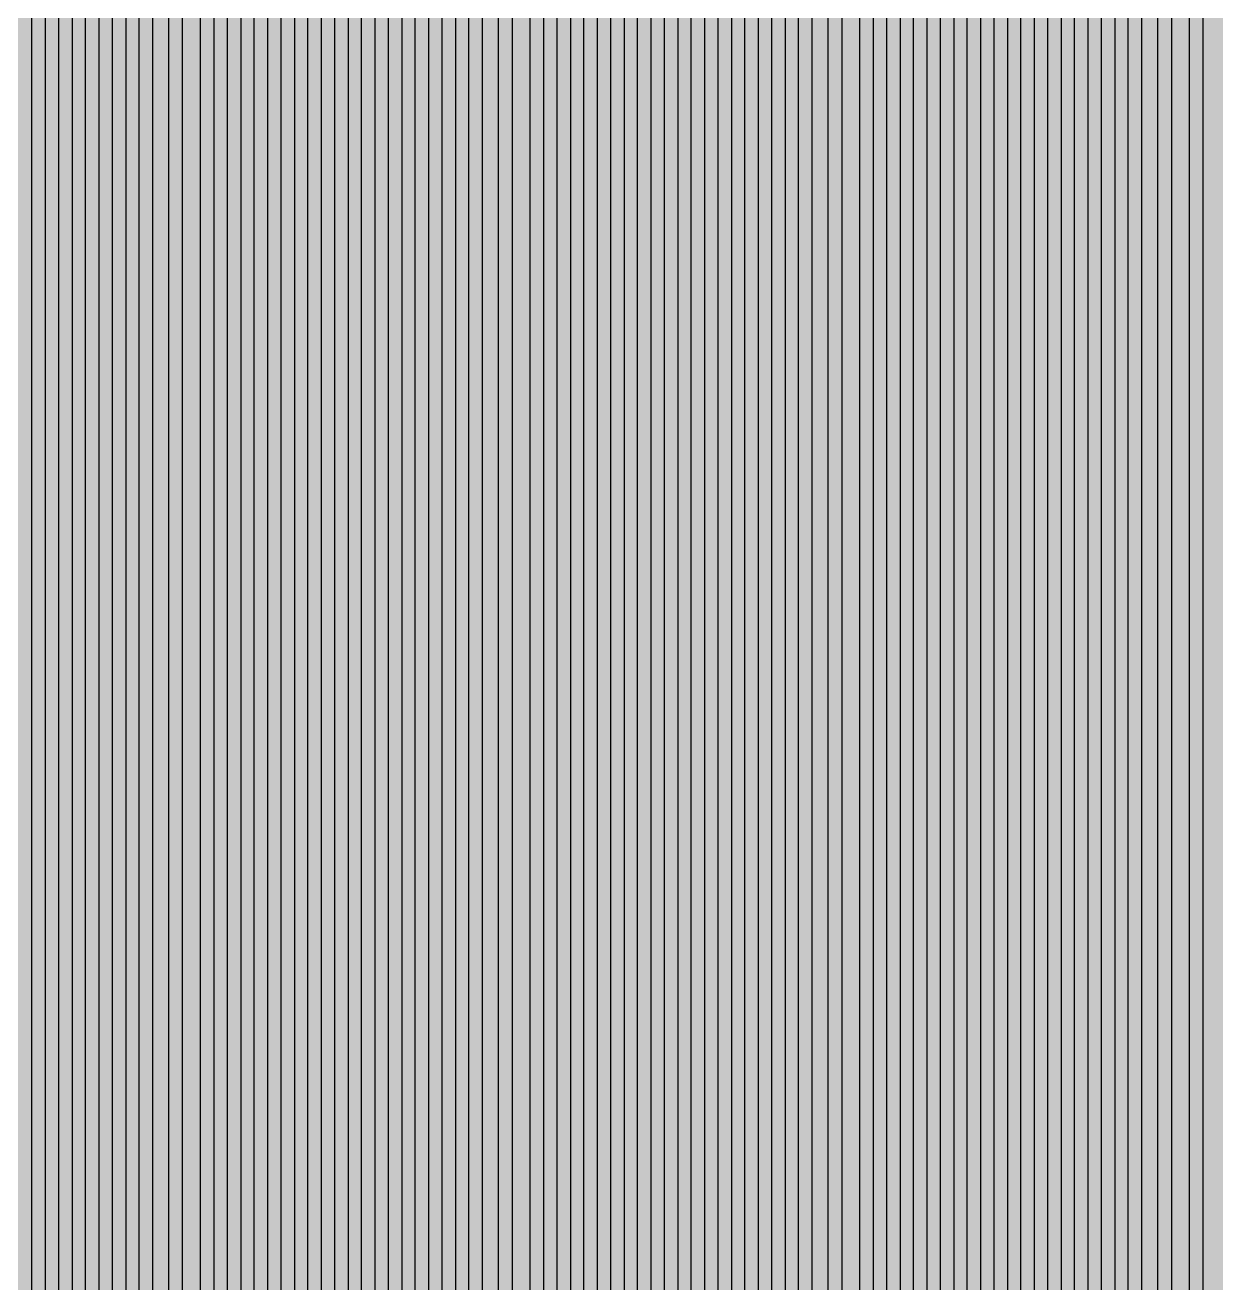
# Model space of a CAD drawing. Header units: metres. Extents: x -7220 to 10980, y -29667 to 1833.
# Drawn here: x 891 to 1201.6, y -15556.4 to -15228.3 of the extents above; entities that cross this region are included whole.
import ezdxf

# ---------------------------------------------------------------- set-up
doc = ezdxf.new("R2010")
doc.units = ezdxf.units.M
doc.layers.add('Metal1', color=4, linetype='CONTINUOUS')
doc.layers.add('Polyimide', color=7, linetype='CONTINUOUS')

msp = doc.modelspace()

# ---------------------------------------------------------------- hatches: boundary and pattern name
at = {"layer": 'Polyimide'}
msp.add_hatch(color=7, dxfattribs=at).paths.add_polyline_path([(4099.45, -13861.55), (4142.64, -14152.77), (4214.18, -14438.35), (4313.36, -14715.55), (4439.24, -14981.69), (4590.59, -15234.21), (4765.97, -15470.68), (4963.68, -15688.82), (5181.82, -15886.53), (5418.29, -16061.91), (5670.81, -16213.26), (5936.95, -16339.14), (6214.15, -16438.32), (6499.73, -16509.85), (6790.95, -16553.05), (7085, -16567.5), (9980.38, -16567.5), (10058.79, -16571.35), (10136.45, -16582.87), (10212.6, -16601.95), (10286.52, -16628.4), (10357.49, -16661.96), (10424.83, -16702.32), (10487.89, -16749.09), (10546.06, -16801.81), (10598.78, -16859.98), (10645.55, -16923.04), (10685.91, -16990.38), (10719.48, -17061.35), (10745.93, -17135.27), (10765, -17211.43), (10776.52, -17289.08), (10780.38, -17367.5), (10780.38, -21957.3), (10741.61, -22012.91), (10705.97, -22070.59), (10673.58, -22130.14), (10644.53, -22191.39), (10618.92, -22254.16), (10596.82, -22318.25), (10578.3, -22383.46), (10563.41, -22449.6), (10552.21, -22516.46), (10544.72, -22583.84), (10540.97, -22651.53), (10540.97, -22719.32), (10544.72, -22787.01), (10552.21, -22854.38), (10563.41, -22921.24), (10578.3, -22987.38), (10596.82, -23052.6), (10618.92, -23116.68), (10644.53, -23179.45), (10673.58, -23240.71), (10705.97, -23300.26), (10741.61, -23357.93), (10780.38, -23413.54), (10780.38, -28667.5), (10776.52, -28745.91), (10765, -28823.57), (10745.93, -28899.73), (10719.48, -28973.65), (10685.91, -29044.62), (10645.55, -29111.96), (10598.78, -29175.01), (10546.06, -29233.19), (10487.89, -29285.91), (10424.83, -29332.68), (10357.49, -29373.04), (10286.52, -29406.6), (10212.6, -29433.05), (10136.45, -29452.13), (10058.79, -29463.65), (9980.38, -29467.5), (-6219.63, -29467.5), (-6298.04, -29463.65), (-6375.7, -29452.13), (-6451.85, -29433.05), (-6525.77, -29406.6), (-6596.74, -29373.04), (-6664.08, -29332.68), (-6727.14, -29285.91), (-6785.31, -29233.19), (-6838.03, -29175.01), (-6884.8, -29111.96), (-6925.16, -29044.62), (-6958.73, -28973.65), (-6985.18, -28899.73), (-7004.25, -28823.57), (-7015.77, -28745.91), (-7019.63, -28667.5), (-7019.63, -23426.32), (-6979.36, -23370.07), (-6942.33, -23311.63), (-6908.66, -23251.2), (-6878.45, -23188.96), (-6851.81, -23125.12), (-6828.81, -23059.88), (-6809.53, -22993.44), (-6794.04, -22926.02), (-6782.37, -22857.83), (-6774.57, -22789.09), (-6770.67, -22720.02), (-6770.67, -22650.84), (-6774.57, -22581.77), (-6782.37, -22513.03), (-6794.04, -22444.84), (-6809.53, -22377.42), (-6828.81, -22310.98), (-6851.81, -22245.74), (-6878.45, -22181.89), (-6908.66, -22119.66), (-6942.33, -22059.22), (-6979.36, -22000.79), (-7019.63, -21944.54), (-7019.63, -17367.5), (-7015.77, -17289.08), (-7004.25, -17211.43), (-6985.18, -17135.27), (-6958.73, -17061.35), (-6925.16, -16990.38), (-6884.8, -16923.04), (-6838.03, -16859.98), (-6785.31, -16801.81), (-6727.14, -16749.09), (-6664.08, -16702.32), (-6596.74, -16661.96), (-6525.77, -16628.4), (-6451.85, -16601.95), (-6375.7, -16582.87), (-6298.04, -16571.35), (-6219.63, -16567.5), (-3314, -16567.5), (-3019.95, -16553.05), (-2728.73, -16509.85), (-2443.15, -16438.32), (-2165.95, -16339.14), (-1899.81, -16213.26), (-1647.29, -16061.91), (-1410.82, -15886.53), (-1192.68, -15688.82), (-994.97, -15470.68), (-819.59, -15234.21), (-668.24, -14981.69), (-542.36, -14715.55), (-443.18, -14438.35), (-371.64, -14152.77), (-328.45, -13861.55), (-314, -13567.5), (-314, -13373.48), (-317.45, -13328.11), (-327.72, -13283.78), (-344.58, -13241.52), (-367.63, -13202.3), (-396.35, -13167.01), (-430.08, -13136.47), (-468.03, -13111.38), (-509.35, -13092.32), (-509.35, -13092.32), (-578.18, -13061.27), (-642.2, -13021.24), (-700.26, -12972.96), (-751.3, -12917.31), (-794.39, -12855.3), (-828.74, -12788.06), (-853.73, -12716.8), (-868.91, -12642.84), (-874, -12567.5), (-868.91, -12492.16), (-853.73, -12418.19), (-828.74, -12346.94), (-794.39, -12279.7), (-751.3, -12217.69), (-700.26, -12162.04), (-642.2, -12113.76), (-578.18, -12073.73), (-509.35, -12042.68), (-509.35, -12042.68), (-468.03, -12023.62), (-430.08, -11998.53), (-396.35, -11967.99), (-367.63, -11932.7), (-344.58, -11893.47), (-327.72, -11851.21), (-317.45, -11806.89), (-314, -11761.52), (-314, -11074.31), (-317.45, -11028.94), (-327.72, -10984.62), (-344.58, -10942.36), (-367.63, -10903.13), (-396.35, -10867.84), (-430.08, -10837.3), (-468.03, -10812.21), (-509.35, -10793.16), (-509.35, -10793.16), (-578.18, -10762.1), (-642.2, -10722.07), (-700.26, -10673.8), (-751.3, -10618.15), (-794.39, -10556.13), (-828.74, -10488.89), (-853.73, -10417.64), (-868.91, -10343.67), (-874, -10268.33), (-868.91, -10192.99), (-853.73, -10119.03), (-828.74, -10047.77), (-794.39, -9980.53), (-751.3, -9918.52), (-700.26, -9862.87), (-642.2, -9814.59), (-578.18, -9774.56), (-509.35, -9743.51), (-509.35, -9743.51), (-468.03, -9724.45), (-430.08, -9699.36), (-396.35, -9668.82), (-367.63, -9633.53), (-344.58, -9594.31), (-327.72, -9552.05), (-317.45, -9507.72), (-314, -9462.35), (-314, -8775.14), (-317.45, -8729.78), (-327.72, -8685.45), (-344.58, -8643.19), (-367.63, -8603.96), (-396.35, -8568.68), (-430.08, -8538.14), (-468.03, -8513.05), (-509.35, -8493.99), (-509.35, -8493.99), (-578.18, -8462.94), (-642.2, -8422.91), (-700.26, -8374.63), (-751.3, -8318.98), (-794.39, -8256.97), (-828.74, -8189.73), (-853.73, -8118.47), (-868.91, -8044.5), (-874, -7969.17), (-868.91, -7893.83), (-853.73, -7819.86), (-828.74, -7748.61), (-794.39, -7681.36), (-751.3, -7619.35), (-700.26, -7563.7), (-642.2, -7515.42), (-578.18, -7475.4), (-509.35, -7444.34), (-509.35, -7444.34), (-468.03, -7425.28), (-430.08, -7400.2), (-396.35, -7369.66), (-367.63, -7334.37), (-344.58, -7295.14), (-327.72, -7252.88), (-317.45, -7208.56), (-314, -7163.19), (-314, -6475.98), (-317.45, -6430.61), (-327.72, -6386.29), (-344.58, -6344.02), (-367.63, -6304.8), (-396.35, -6269.51), (-430.08, -6238.97), (-468.03, -6213.88), (-509.35, -6194.82), (-509.35, -6194.82), (-578.18, -6163.77), (-642.2, -6123.74), (-700.26, -6075.46), (-751.3, -6019.81), (-794.39, -5957.8), (-828.74, -5890.56), (-853.73, -5819.31), (-868.91, -5745.34), (-874, -5670), (-868.91, -5594.66), (-853.73, -5520.69), (-828.74, -5449.44), (-794.39, -5382.2), (-751.3, -5320.19), (-700.26, -5264.54), (-642.2, -5216.26), (-578.18, -5176.23), (-509.35, -5145.18), (-509.35, -5145.18), (-468.03, -5126.12), (-430.08, -5101.03), (-396.35, -5070.49), (-367.63, -5035.2), (-344.58, -4995.98), (-327.72, -4953.71), (-317.45, -4909.39), (-314, -4864.02), (-314, 380), (-314, 1532.5), (-269, 1532.5), (-268.78, 1525.63), (-268.1, 1518.79), (-266.98, 1512.02), (-265.42, 1505.32), (-263.43, 1498.75), (-261.01, 1492.32), (-258.17, 1486.06), (-254.93, 1480), (-251.3, 1474.17), (-247.3, 1468.58), (-242.94, 1463.27), (-238.25, 1458.25), (-233.23, 1453.56), (-227.92, 1449.2), (-222.33, 1445.2), (-216.5, 1441.57), (-210.44, 1438.33), (-204.18, 1435.49), (-197.75, 1433.07), (-191.18, 1431.08), (-184.48, 1429.52), (-177.71, 1428.4), (-170.87, 1427.72), (-164, 1427.5), (-157.13, 1427.72), (-150.29, 1428.4), (-143.52, 1429.52), (-136.82, 1431.08), (-130.25, 1433.07), (-123.82, 1435.49), (-117.56, 1438.33), (-111.5, 1441.57), (-105.67, 1445.2), (-100.08, 1449.2), (-94.77, 1453.56), (-89.75, 1458.25), (-85.06, 1463.27), (-80.7, 1468.58), (-76.7, 1474.17), (-73.07, 1480), (-69.83, 1486.06), (-66.99, 1492.32), (-64.57, 1498.75), (-62.58, 1505.32), (-61.02, 1512.02), (-59.9, 1518.79), (-59.22, 1525.63), (-59, 1532.5), (1786, 1532.5), (3835, 1532.5), (3835.21, 1539.04), (3835.86, 1545.55), (3836.92, 1552.01), (3838.41, 1558.38), (3840.31, 1564.64), (3842.61, 1570.77), (3845.31, 1576.73), (3848.4, 1582.5), (3851.85, 1588.06), (3855.66, 1593.38), (3859.82, 1598.43), (3864.29, 1603.21), (3869.07, 1607.68), (3874.12, 1611.84), (3879.44, 1615.65), (3885, 1619.1), (3890.77, 1622.19), (3896.73, 1624.89), (3902.86, 1627.19), (3909.12, 1629.09), (3915.49, 1630.58), (3921.95, 1631.64), (3928.46, 1632.29), (3935, 1632.5), (3941.54, 1632.29), (3948.05, 1631.64), (3954.51, 1630.58), (3960.88, 1629.09), (3967.14, 1627.19), (3973.27, 1624.89), (3979.23, 1622.19), (3985, 1619.1), (3990.56, 1615.65), (3995.88, 1611.84), (4000.93, 1607.68), (4005.71, 1603.21), (4010.18, 1598.43), (4014.34, 1593.38), (4018.15, 1588.06), (4021.6, 1582.5), (4024.69, 1576.73), (4027.39, 1570.77), (4029.69, 1564.64), (4031.59, 1558.38), (4033.08, 1552.01), (4034.14, 1545.55), (4034.79, 1539.04), (4035, 1532.5), (4085, 1532.5), (4085, 380), (4085, 330), (4085, -4864.02), (4088.45, -4909.39), (4098.72, -4953.71), (4115.58, -4995.98), (4138.63, -5035.2), (4167.35, -5070.49), (4201.08, -5101.03), (4239.03, -5126.12), (4280.35, -5145.18), (4280.35, -5145.18), (4349.18, -5176.23), (4413.2, -5216.26), (4471.26, -5264.54), (4522.3, -5320.19), (4565.39, -5382.2), (4599.74, -5449.44), (4624.73, -5520.69), (4639.91, -5594.66), (4645, -5670), (4639.91, -5745.34), (4624.73, -5819.31), (4599.74, -5890.56), (4565.39, -5957.8), (4522.3, -6019.81), (4471.26, -6075.46), (4413.2, -6123.74), (4349.18, -6163.77), (4280.35, -6194.82), (4239.03, -6213.88), (4201.08, -6238.97), (4167.35, -6269.51), (4138.63, -6304.8), (4115.58, -6344.02), (4098.72, -6386.29), (4088.45, -6430.61), (4085, -6475.98), (4085, -13567.5), (4099.45, -13861.55)])

# ---------------------------------------------------------------- linework, layer by layer
at = {"layer": 'Metal1'}
for points in [[(892.75, -15575.7), (892.75, -15552.84), (892.75, -15529.98), (892.75, -15507.13), (892.75, -15484.27), (892.75, -15461.41), (892.75, -15438.56), (892.75, -15415.7), (892.75, -15392.84), (892.75, -15369.99), (892.75, -15347.13), (892.75, -15324.27), (892.75, -15301.42), (892.75, -15278.56), (892.75, -15255.7), (892.75, -15232.85), (892.75, -15209.99)], [(896.25, -15209.99), (896.25, -15232.85), (896.25, -15255.7), (896.25, -15278.56), (896.25, -15301.42), (896.25, -15324.27), (896.25, -15347.13), (896.25, -15369.99), (896.25, -15392.84), (896.25, -15415.7), (896.25, -15438.56), (896.25, -15461.41), (896.25, -15484.27), (896.25, -15507.13), (896.25, -15529.98), (896.25, -15552.84), (896.25, -15575.7)], [(899.75, -15575.7), (899.75, -15552.84), (899.75, -15529.98), (899.75, -15507.13), (899.75, -15484.27), (899.75, -15461.41), (899.75, -15438.56), (899.75, -15415.7), (899.75, -15392.84), (899.75, -15369.99), (899.75, -15347.13), (899.75, -15324.27), (899.75, -15301.42), (899.75, -15278.56), (899.75, -15255.7), (899.75, -15232.85), (899.75, -15209.99)], [(903.25, -15209.99), (903.25, -15232.85), (903.25, -15255.7), (903.25, -15278.56), (903.25, -15301.42), (903.25, -15324.27), (903.25, -15347.13), (903.25, -15369.99), (903.25, -15392.84), (903.25, -15415.7), (903.25, -15438.56), (903.25, -15461.41), (903.25, -15484.27), (903.25, -15507.13), (903.25, -15529.98), (903.25, -15552.84), (903.25, -15575.7)], [(906.75, -15575.7), (906.75, -15552.84), (906.75, -15529.98), (906.75, -15507.13), (906.75, -15484.27), (906.75, -15461.41), (906.75, -15438.56), (906.75, -15415.7), (906.75, -15392.84), (906.75, -15369.99), (906.75, -15347.13), (906.75, -15324.27), (906.75, -15301.42), (906.75, -15278.56), (906.75, -15255.7), (906.75, -15232.85), (906.75, -15209.99)], [(910.25, -15209.99), (910.25, -15232.85), (910.25, -15255.7), (910.25, -15278.56), (910.25, -15301.42), (910.25, -15324.27), (910.25, -15347.13), (910.25, -15369.99), (910.25, -15392.84), (910.25, -15415.7), (910.25, -15438.56), (910.25, -15461.41), (910.25, -15484.27), (910.25, -15507.13), (910.25, -15529.98), (910.25, -15552.84), (910.25, -15575.7)], [(913.75, -15575.7), (913.75, -15552.84), (913.75, -15529.98), (913.75, -15507.13), (913.75, -15484.27), (913.75, -15461.41), (913.75, -15438.56), (913.75, -15415.7), (913.75, -15392.84), (913.75, -15369.99), (913.75, -15347.13), (913.75, -15324.27), (913.75, -15301.42), (913.75, -15278.56), (913.75, -15255.7), (913.75, -15232.85), (913.75, -15209.99)], [(917.25, -15209.99), (917.25, -15232.85), (917.25, -15255.7), (917.25, -15278.56), (917.25, -15301.42), (917.25, -15324.27), (917.25, -15347.13), (917.25, -15369.99), (917.25, -15392.84), (917.25, -15415.7), (917.25, -15438.56), (917.25, -15461.41), (917.25, -15484.27), (917.25, -15507.13), (917.25, -15529.98), (917.25, -15552.84), (917.25, -15575.7)], [(920.75, -15575.7), (920.75, -15552.84), (920.75, -15529.98), (920.75, -15507.13), (920.75, -15484.27), (920.75, -15461.41), (920.75, -15438.56), (920.75, -15415.7), (920.75, -15392.84), (920.75, -15369.99), (920.75, -15347.13), (920.75, -15324.27), (920.75, -15301.42), (920.75, -15278.56), (920.75, -15255.7), (920.75, -15232.85), (920.75, -15209.99)], [(924.25, -15209.99), (924.25, -15232.85), (924.25, -15255.7), (924.25, -15278.56), (924.25, -15301.42), (924.25, -15324.27), (924.25, -15347.13), (924.25, -15369.99), (924.25, -15392.84), (924.25, -15415.7), (924.25, -15438.56), (924.25, -15461.41), (924.25, -15484.27), (924.25, -15507.13), (924.25, -15529.98), (924.25, -15552.84), (924.25, -15575.7)], [(928.5, -15575.7), (928.5, -15552.84), (928.5, -15529.98), (928.5, -15507.13), (928.5, -15484.27), (928.5, -15461.41), (928.5, -15438.56), (928.5, -15415.7), (928.5, -15392.84), (928.5, -15369.99), (928.5, -15347.13), (928.5, -15324.27), (928.5, -15301.42), (928.5, -15278.56), (928.5, -15255.7), (928.5, -15232.85), (928.5, -15209.99)], [(932, -15209.99), (932, -15232.85), (932, -15255.7), (932, -15278.56), (932, -15301.42), (932, -15324.27), (932, -15347.13), (932, -15369.99), (932, -15392.84), (932, -15415.7), (932, -15438.56), (932, -15461.41), (932, -15484.27), (932, -15507.13), (932, -15529.98), (932, -15552.84), (932, -15575.7)], [(936.75, -15575.7), (936.75, -15552.84), (936.75, -15529.98), (936.75, -15507.13), (936.75, -15484.27), (936.75, -15461.41), (936.75, -15438.56), (936.75, -15415.7), (936.75, -15392.84), (936.75, -15369.99), (936.75, -15347.13), (936.75, -15324.27), (936.75, -15301.42), (936.75, -15278.56), (936.75, -15255.7), (936.75, -15232.85), (936.75, -15209.99)], [(940.25, -15209.99), (940.25, -15232.85), (940.25, -15255.7), (940.25, -15278.56), (940.25, -15301.42), (940.25, -15324.27), (940.25, -15347.13), (940.25, -15369.99), (940.25, -15392.84), (940.25, -15415.7), (940.25, -15438.56), (940.25, -15461.41), (940.25, -15484.27), (940.25, -15507.13), (940.25, -15529.98), (940.25, -15552.84), (940.25, -15575.7)], [(943.75, -15575.7), (943.75, -15552.84), (943.75, -15529.98), (943.75, -15507.13), (943.75, -15484.27), (943.75, -15461.41), (943.75, -15438.56), (943.75, -15415.7), (943.75, -15392.84), (943.75, -15369.99), (943.75, -15347.13), (943.75, -15324.27), (943.75, -15301.42), (943.75, -15278.56), (943.75, -15255.7), (943.75, -15232.85), (943.75, -15209.99)], [(947.25, -15209.99), (947.25, -15232.85), (947.25, -15255.7), (947.25, -15278.56), (947.25, -15301.42), (947.25, -15324.27), (947.25, -15347.13), (947.25, -15369.99), (947.25, -15392.84), (947.25, -15415.7), (947.25, -15438.56), (947.25, -15461.41), (947.25, -15484.27), (947.25, -15507.13), (947.25, -15529.98), (947.25, -15552.84), (947.25, -15575.7)], [(950.75, -15575.7), (950.75, -15552.84), (950.75, -15529.98), (950.75, -15507.13), (950.75, -15484.27), (950.75, -15461.41), (950.75, -15438.56), (950.75, -15415.7), (950.75, -15392.84), (950.75, -15369.99), (950.75, -15347.13), (950.75, -15324.27), (950.75, -15301.42), (950.75, -15278.56), (950.75, -15255.7), (950.75, -15232.85), (950.75, -15209.99)], [(954.25, -15209.99), (954.25, -15232.85), (954.25, -15255.7), (954.25, -15278.56), (954.25, -15301.42), (954.25, -15324.27), (954.25, -15347.13), (954.25, -15369.99), (954.25, -15392.84), (954.25, -15415.7), (954.25, -15438.56), (954.25, -15461.41), (954.25, -15484.27), (954.25, -15507.13), (954.25, -15529.98), (954.25, -15552.84), (954.25, -15575.7)], [(957.75, -15575.7), (957.75, -15552.84), (957.75, -15529.98), (957.75, -15507.13), (957.75, -15484.27), (957.75, -15461.41), (957.75, -15438.56), (957.75, -15415.7), (957.75, -15392.84), (957.75, -15369.99), (957.75, -15347.13), (957.75, -15324.27), (957.75, -15301.42), (957.75, -15278.56), (957.75, -15255.7), (957.75, -15232.85), (957.75, -15209.99)], [(961.25, -15209.99), (961.25, -15232.85), (961.25, -15255.7), (961.25, -15278.56), (961.25, -15301.42), (961.25, -15324.27), (961.25, -15347.13), (961.25, -15369.99), (961.25, -15392.84), (961.25, -15415.7), (961.25, -15438.56), (961.25, -15461.41), (961.25, -15484.27), (961.25, -15507.13), (961.25, -15529.98), (961.25, -15552.84), (961.25, -15575.7)], [(964.75, -15575.7), (964.75, -15552.84), (964.75, -15529.98), (964.75, -15507.13), (964.75, -15484.27), (964.75, -15461.41), (964.75, -15438.56), (964.75, -15415.7), (964.75, -15392.84), (964.75, -15369.99), (964.75, -15347.13), (964.75, -15324.27), (964.75, -15301.42), (964.75, -15278.56), (964.75, -15255.7), (964.75, -15232.85), (964.75, -15209.99)], [(968.25, -15209.99), (968.25, -15232.85), (968.25, -15255.7), (968.25, -15278.56), (968.25, -15301.42), (968.25, -15324.27), (968.25, -15347.13), (968.25, -15369.99), (968.25, -15392.84), (968.25, -15415.7), (968.25, -15438.56), (968.25, -15461.41), (968.25, -15484.27), (968.25, -15507.13), (968.25, -15529.98), (968.25, -15552.84), (968.25, -15575.7)], [(971.75, -15575.7), (971.75, -15552.84), (971.75, -15529.98), (971.75, -15507.13), (971.75, -15484.27), (971.75, -15461.41), (971.75, -15438.56), (971.75, -15415.7), (971.75, -15392.84), (971.75, -15369.99), (971.75, -15347.13), (971.75, -15324.27), (971.75, -15301.42), (971.75, -15278.56), (971.75, -15255.7), (971.75, -15232.85), (971.75, -15209.99)], [(975.25, -15209.99), (975.25, -15232.85), (975.25, -15255.7), (975.25, -15278.56), (975.25, -15301.42), (975.25, -15324.27), (975.25, -15347.13), (975.25, -15369.99), (975.25, -15392.84), (975.25, -15415.7), (975.25, -15438.56), (975.25, -15461.41), (975.25, -15484.27), (975.25, -15507.13), (975.25, -15529.98), (975.25, -15552.84), (975.25, -15575.7)], [(978.75, -15575.7), (978.75, -15552.84), (978.75, -15529.98), (978.75, -15507.13), (978.75, -15484.27), (978.75, -15461.41), (978.75, -15438.56), (978.75, -15415.7), (978.75, -15392.84), (978.75, -15369.99), (978.75, -15347.13), (978.75, -15324.27), (978.75, -15301.42), (978.75, -15278.56), (978.75, -15255.7), (978.75, -15232.85), (978.75, -15209.99)], [(982.25, -15209.99), (982.25, -15232.85), (982.25, -15255.7), (982.25, -15278.56), (982.25, -15301.42), (982.25, -15324.27), (982.25, -15347.13), (982.25, -15369.99), (982.25, -15392.84), (982.25, -15415.7), (982.25, -15438.56), (982.25, -15461.41), (982.25, -15484.27), (982.25, -15507.13), (982.25, -15529.98), (982.25, -15552.84), (982.25, -15575.7)], [(985.75, -15575.7), (985.75, -15552.84), (985.75, -15529.98), (985.75, -15507.13), (985.75, -15484.27), (985.75, -15461.41), (985.75, -15438.56), (985.75, -15415.7), (985.75, -15392.84), (985.75, -15369.99), (985.75, -15347.13), (985.75, -15324.27), (985.75, -15301.42), (985.75, -15278.56), (985.75, -15255.7), (985.75, -15232.85), (985.75, -15209.99)], [(989.25, -15209.99), (989.25, -15232.85), (989.25, -15255.7), (989.25, -15278.56), (989.25, -15301.42), (989.25, -15324.27), (989.25, -15347.13), (989.25, -15369.99), (989.25, -15392.84), (989.25, -15415.7), (989.25, -15438.56), (989.25, -15461.41), (989.25, -15484.27), (989.25, -15507.13), (989.25, -15529.98), (989.25, -15552.84), (989.25, -15575.7)], [(992.75, -15575.7), (992.75, -15552.84), (992.75, -15529.98), (992.75, -15507.13), (992.75, -15484.27), (992.75, -15461.41), (992.75, -15438.56), (992.75, -15415.7), (992.75, -15392.84), (992.75, -15369.99), (992.75, -15347.13), (992.75, -15324.27), (992.75, -15301.42), (992.75, -15278.56), (992.75, -15255.7), (992.75, -15232.85), (992.75, -15209.99)], [(996.25, -15209.99), (996.25, -15232.85), (996.25, -15255.7), (996.25, -15278.56), (996.25, -15301.42), (996.25, -15324.27), (996.25, -15347.13), (996.25, -15369.99), (996.25, -15392.84), (996.25, -15415.7), (996.25, -15438.56), (996.25, -15461.41), (996.25, -15484.27), (996.25, -15507.13), (996.25, -15529.98), (996.25, -15552.84), (996.25, -15575.7)], [(999.75, -15575.7), (999.75, -15552.84), (999.75, -15529.98), (999.75, -15507.13), (999.75, -15484.27), (999.75, -15461.41), (999.75, -15438.56), (999.75, -15415.7), (999.75, -15392.84), (999.75, -15369.99), (999.75, -15347.13), (999.75, -15324.27), (999.75, -15301.42), (999.75, -15278.56), (999.75, -15255.7), (999.75, -15232.85), (999.75, -15209.99)], [(1003.25, -15209.99), (1003.25, -15232.85), (1003.25, -15255.7), (1003.25, -15278.56), (1003.25, -15301.42), (1003.25, -15324.27), (1003.25, -15347.13), (1003.25, -15369.99), (1003.25, -15392.84), (1003.25, -15415.7), (1003.25, -15438.56), (1003.25, -15461.41), (1003.25, -15484.27), (1003.25, -15507.13), (1003.25, -15529.98), (1003.25, -15552.84), (1003.25, -15575.7)], [(1006.75, -15575.7), (1006.75, -15552.84), (1006.75, -15529.98), (1006.75, -15507.13), (1006.75, -15484.27), (1006.75, -15461.41), (1006.75, -15438.56), (1006.75, -15415.7), (1006.75, -15392.84), (1006.75, -15369.99), (1006.75, -15347.13), (1006.75, -15324.27), (1006.75, -15301.42), (1006.75, -15278.56), (1006.75, -15255.7), (1006.75, -15232.85), (1006.75, -15209.99)], [(1010.25, -15209.99), (1010.25, -15232.85), (1010.25, -15255.7), (1010.25, -15278.56), (1010.25, -15301.42), (1010.25, -15324.27), (1010.25, -15347.13), (1010.25, -15369.99), (1010.25, -15392.84), (1010.25, -15415.7), (1010.25, -15438.56), (1010.25, -15461.41), (1010.25, -15484.27), (1010.25, -15507.13), (1010.25, -15529.98), (1010.25, -15552.84), (1010.25, -15575.7)], [(1014.5, -15575.7), (1014.5, -15552.84), (1014.5, -15529.98), (1014.5, -15507.13), (1014.5, -15484.27), (1014.5, -15461.41), (1014.5, -15438.56), (1014.5, -15415.7), (1014.5, -15392.84), (1014.5, -15369.99), (1014.5, -15347.13), (1014.5, -15324.27), (1014.5, -15301.42), (1014.5, -15278.56), (1014.5, -15255.7), (1014.5, -15232.85), (1014.5, -15209.99)], [(1018, -15209.99), (1018, -15232.85), (1018, -15255.7), (1018, -15278.56), (1018, -15301.42), (1018, -15324.27), (1018, -15347.13), (1018, -15369.99), (1018, -15392.84), (1018, -15415.7), (1018, -15438.56), (1018, -15461.41), (1018, -15484.27), (1018, -15507.13), (1018, -15529.98), (1018, -15552.84), (1018, -15575.7)], [(1022.75, -15575.7), (1022.75, -15552.84), (1022.75, -15529.98), (1022.75, -15507.13), (1022.75, -15484.27), (1022.75, -15461.41), (1022.75, -15438.56), (1022.75, -15415.7), (1022.75, -15392.84), (1022.75, -15369.99), (1022.75, -15347.13), (1022.75, -15324.27), (1022.75, -15301.42), (1022.75, -15278.56), (1022.75, -15255.7), (1022.75, -15232.85), (1022.75, -15209.99)], [(1026.25, -15209.99), (1026.25, -15232.85), (1026.25, -15255.7), (1026.25, -15278.56), (1026.25, -15301.42), (1026.25, -15324.27), (1026.25, -15347.13), (1026.25, -15369.99), (1026.25, -15392.84), (1026.25, -15415.7), (1026.25, -15438.56), (1026.25, -15461.41), (1026.25, -15484.27), (1026.25, -15507.13), (1026.25, -15529.98), (1026.25, -15552.84), (1026.25, -15575.7)], [(1029.75, -15575.7), (1029.75, -15552.84), (1029.75, -15529.98), (1029.75, -15507.13), (1029.75, -15484.27), (1029.75, -15461.41), (1029.75, -15438.56), (1029.75, -15415.7), (1029.75, -15392.84), (1029.75, -15369.99), (1029.75, -15347.13), (1029.75, -15324.27), (1029.75, -15301.42), (1029.75, -15278.56), (1029.75, -15255.7), (1029.75, -15232.85), (1029.75, -15209.99)], [(1033.25, -15209.99), (1033.25, -15232.85), (1033.25, -15255.7), (1033.25, -15278.56), (1033.25, -15301.42), (1033.25, -15324.27), (1033.25, -15347.13), (1033.25, -15369.99), (1033.25, -15392.84), (1033.25, -15415.7), (1033.25, -15438.56), (1033.25, -15461.41), (1033.25, -15484.27), (1033.25, -15507.13), (1033.25, -15529.98), (1033.25, -15552.84), (1033.25, -15575.7)], [(1036.75, -15575.7), (1036.75, -15552.84), (1036.75, -15529.98), (1036.75, -15507.13), (1036.75, -15484.27), (1036.75, -15461.41), (1036.75, -15438.56), (1036.75, -15415.7), (1036.75, -15392.84), (1036.75, -15369.99), (1036.75, -15347.13), (1036.75, -15324.27), (1036.75, -15301.42), (1036.75, -15278.56), (1036.75, -15255.7), (1036.75, -15232.85), (1036.75, -15209.99)], [(1040.25, -15209.99), (1040.25, -15232.85), (1040.25, -15255.7), (1040.25, -15278.56), (1040.25, -15301.42), (1040.25, -15324.27), (1040.25, -15347.13), (1040.25, -15369.99), (1040.25, -15392.84), (1040.25, -15415.7), (1040.25, -15438.56), (1040.25, -15461.41), (1040.25, -15484.27), (1040.25, -15507.13), (1040.25, -15529.98), (1040.25, -15552.84), (1040.25, -15575.7)], [(1043.75, -15575.7), (1043.75, -15552.84), (1043.75, -15529.98), (1043.75, -15507.13), (1043.75, -15484.27), (1043.75, -15461.41), (1043.75, -15438.56), (1043.75, -15415.7), (1043.75, -15392.84), (1043.75, -15369.99), (1043.75, -15347.13), (1043.75, -15324.27), (1043.75, -15301.42), (1043.75, -15278.56), (1043.75, -15255.7), (1043.75, -15232.85), (1043.75, -15209.99)], [(1047.25, -15209.99), (1047.25, -15232.85), (1047.25, -15255.7), (1047.25, -15278.56), (1047.25, -15301.42), (1047.25, -15324.27), (1047.25, -15347.13), (1047.25, -15369.99), (1047.25, -15392.84), (1047.25, -15415.7), (1047.25, -15438.56), (1047.25, -15461.41), (1047.25, -15484.27), (1047.25, -15507.13), (1047.25, -15529.98), (1047.25, -15552.84), (1047.25, -15575.7)], [(1050.75, -15575.7), (1050.75, -15552.84), (1050.75, -15529.98), (1050.75, -15507.13), (1050.75, -15484.27), (1050.75, -15461.41), (1050.75, -15438.56), (1050.75, -15415.7), (1050.75, -15392.84), (1050.75, -15369.99), (1050.75, -15347.13), (1050.75, -15324.27), (1050.75, -15301.42), (1050.75, -15278.56), (1050.75, -15255.7), (1050.75, -15232.85), (1050.75, -15209.99)], [(1054.25, -15209.99), (1054.25, -15232.85), (1054.25, -15255.7), (1054.25, -15278.56), (1054.25, -15301.42), (1054.25, -15324.27), (1054.25, -15347.13), (1054.25, -15369.99), (1054.25, -15392.84), (1054.25, -15415.7), (1054.25, -15438.56), (1054.25, -15461.41), (1054.25, -15484.27), (1054.25, -15507.13), (1054.25, -15529.98), (1054.25, -15552.84), (1054.25, -15575.7)], [(1057.75, -15575.7), (1057.75, -15552.84), (1057.75, -15529.98), (1057.75, -15507.13), (1057.75, -15484.27), (1057.75, -15461.41), (1057.75, -15438.56), (1057.75, -15415.7), (1057.75, -15392.84), (1057.75, -15369.99), (1057.75, -15347.13), (1057.75, -15324.27), (1057.75, -15301.42), (1057.75, -15278.56), (1057.75, -15255.7), (1057.75, -15232.85), (1057.75, -15209.99)], [(1061.25, -15209.99), (1061.25, -15232.85), (1061.25, -15255.7), (1061.25, -15278.56), (1061.25, -15301.42), (1061.25, -15324.27), (1061.25, -15347.13), (1061.25, -15369.99), (1061.25, -15392.84), (1061.25, -15415.7), (1061.25, -15438.56), (1061.25, -15461.41), (1061.25, -15484.27), (1061.25, -15507.13), (1061.25, -15529.98), (1061.25, -15552.84), (1061.25, -15575.7)], [(1064.75, -15575.7), (1064.75, -15552.84), (1064.75, -15529.98), (1064.75, -15507.13), (1064.75, -15484.27), (1064.75, -15461.41), (1064.75, -15438.56), (1064.75, -15415.7), (1064.75, -15392.84), (1064.75, -15369.99), (1064.75, -15347.13), (1064.75, -15324.27), (1064.75, -15301.42), (1064.75, -15278.56), (1064.75, -15255.7), (1064.75, -15232.85), (1064.75, -15209.99)], [(1068.25, -15209.99), (1068.25, -15232.85), (1068.25, -15255.7), (1068.25, -15278.56), (1068.25, -15301.42), (1068.25, -15324.27), (1068.25, -15347.13), (1068.25, -15369.99), (1068.25, -15392.84), (1068.25, -15415.7), (1068.25, -15438.56), (1068.25, -15461.41), (1068.25, -15484.27), (1068.25, -15507.13), (1068.25, -15529.98), (1068.25, -15552.84), (1068.25, -15575.7)], [(1071.75, -15575.7), (1071.75, -15552.84), (1071.75, -15529.98), (1071.75, -15507.13), (1071.75, -15484.27), (1071.75, -15461.41), (1071.75, -15438.56), (1071.75, -15415.7), (1071.75, -15392.84), (1071.75, -15369.99), (1071.75, -15347.13), (1071.75, -15324.27), (1071.75, -15301.42), (1071.75, -15278.56), (1071.75, -15255.7), (1071.75, -15232.85), (1071.75, -15209.99)], [(1075.25, -15209.99), (1075.25, -15232.85), (1075.25, -15255.7), (1075.25, -15278.56), (1075.25, -15301.42), (1075.25, -15324.27), (1075.25, -15347.13), (1075.25, -15369.99), (1075.25, -15392.84), (1075.25, -15415.7), (1075.25, -15438.56), (1075.25, -15461.41), (1075.25, -15484.27), (1075.25, -15507.13), (1075.25, -15529.98), (1075.25, -15552.84), (1075.25, -15575.7)], [(1078.75, -15575.7), (1078.75, -15552.84), (1078.75, -15529.98), (1078.75, -15507.13), (1078.75, -15484.27), (1078.75, -15461.41), (1078.75, -15438.56), (1078.75, -15415.7), (1078.75, -15392.84), (1078.75, -15369.99), (1078.75, -15347.13), (1078.75, -15324.27), (1078.75, -15301.42), (1078.75, -15278.56), (1078.75, -15255.7), (1078.75, -15232.85), (1078.75, -15209.99)], [(1082.25, -15209.99), (1082.25, -15232.85), (1082.25, -15255.7), (1082.25, -15278.56), (1082.25, -15301.42), (1082.25, -15324.27), (1082.25, -15347.13), (1082.25, -15369.99), (1082.25, -15392.84), (1082.25, -15415.7), (1082.25, -15438.56), (1082.25, -15461.41), (1082.25, -15484.27), (1082.25, -15507.13), (1082.25, -15529.98), (1082.25, -15552.84), (1082.25, -15575.7)], [(1085.75, -15575.7), (1085.75, -15552.84), (1085.75, -15529.98), (1085.75, -15507.13), (1085.75, -15484.27), (1085.75, -15461.41), (1085.75, -15438.56), (1085.75, -15415.7), (1085.75, -15392.84), (1085.75, -15369.99), (1085.75, -15347.13), (1085.75, -15324.27), (1085.75, -15301.42), (1085.75, -15278.56), (1085.75, -15255.7), (1085.75, -15232.85), (1085.75, -15209.99)], [(1089.25, -15209.99), (1089.25, -15232.85), (1089.25, -15255.7), (1089.25, -15278.56), (1089.25, -15301.42), (1089.25, -15324.27), (1089.25, -15347.13), (1089.25, -15369.99), (1089.25, -15392.84), (1089.25, -15415.7), (1089.25, -15438.56), (1089.25, -15461.41), (1089.25, -15484.27), (1089.25, -15507.13), (1089.25, -15529.98), (1089.25, -15552.84), (1089.25, -15575.7)], [(1092.75, -15575.7), (1092.75, -15552.84), (1092.75, -15529.98), (1092.75, -15507.13), (1092.75, -15484.27), (1092.75, -15461.41), (1092.75, -15438.56), (1092.75, -15415.7), (1092.75, -15392.84), (1092.75, -15369.99), (1092.75, -15347.13), (1092.75, -15324.27), (1092.75, -15301.42), (1092.75, -15278.56), (1092.75, -15255.7), (1092.75, -15232.85), (1092.75, -15209.99)], [(1096.25, -15209.99), (1096.25, -15232.85), (1096.25, -15255.7), (1096.25, -15278.56), (1096.25, -15301.42), (1096.25, -15324.27), (1096.25, -15347.13), (1096.25, -15369.99), (1096.25, -15392.84), (1096.25, -15415.7), (1096.25, -15438.56), (1096.25, -15461.41), (1096.25, -15484.27), (1096.25, -15507.13), (1096.25, -15529.98), (1096.25, -15552.84), (1096.25, -15575.7)], [(1100.5, -15575.7), (1100.5, -15552.84), (1100.5, -15529.98), (1100.5, -15507.13), (1100.5, -15484.27), (1100.5, -15461.41), (1100.5, -15438.56), (1100.5, -15415.7), (1100.5, -15392.84), (1100.5, -15369.99), (1100.5, -15347.13), (1100.5, -15324.27), (1100.5, -15301.42), (1100.5, -15278.56), (1100.5, -15255.7), (1100.5, -15232.85), (1100.5, -15209.99)], [(1104, -15209.99), (1104, -15232.85), (1104, -15255.7), (1104, -15278.56), (1104, -15301.42), (1104, -15324.27), (1104, -15347.13), (1104, -15369.99), (1104, -15392.84), (1104, -15415.7), (1104, -15438.56), (1104, -15461.41), (1104, -15484.27), (1104, -15507.13), (1104, -15529.98), (1104, -15552.84), (1104, -15575.7)], [(1108.75, -15575.7), (1108.75, -15552.84), (1108.75, -15529.98), (1108.75, -15507.13), (1108.75, -15484.27), (1108.75, -15461.41), (1108.75, -15438.56), (1108.75, -15415.7), (1108.75, -15392.84), (1108.75, -15369.99), (1108.75, -15347.13), (1108.75, -15324.27), (1108.75, -15301.42), (1108.75, -15278.56), (1108.75, -15255.7), (1108.75, -15232.85), (1108.75, -15209.99)], [(1112.25, -15209.99), (1112.25, -15232.85), (1112.25, -15255.7), (1112.25, -15278.56), (1112.25, -15301.42), (1112.25, -15324.27), (1112.25, -15347.13), (1112.25, -15369.99), (1112.25, -15392.84), (1112.25, -15415.7), (1112.25, -15438.56), (1112.25, -15461.41), (1112.25, -15484.27), (1112.25, -15507.13), (1112.25, -15529.98), (1112.25, -15552.84), (1112.25, -15575.7)], [(1115.75, -15575.7), (1115.75, -15552.84), (1115.75, -15529.98), (1115.75, -15507.13), (1115.75, -15484.27), (1115.75, -15461.41), (1115.75, -15438.56), (1115.75, -15415.7), (1115.75, -15392.84), (1115.75, -15369.99), (1115.75, -15347.13), (1115.75, -15324.27), (1115.75, -15301.42), (1115.75, -15278.56), (1115.75, -15255.7), (1115.75, -15232.85), (1115.75, -15209.99)], [(1119.25, -15209.99), (1119.25, -15232.85), (1119.25, -15255.7), (1119.25, -15278.56), (1119.25, -15301.42), (1119.25, -15324.27), (1119.25, -15347.13), (1119.25, -15369.99), (1119.25, -15392.84), (1119.25, -15415.7), (1119.25, -15438.56), (1119.25, -15461.41), (1119.25, -15484.27), (1119.25, -15507.13), (1119.25, -15529.98), (1119.25, -15552.84), (1119.25, -15575.7)], [(1122.75, -15575.7), (1122.75, -15552.84), (1122.75, -15529.98), (1122.75, -15507.13), (1122.75, -15484.27), (1122.75, -15461.41), (1122.75, -15438.56), (1122.75, -15415.7), (1122.75, -15392.84), (1122.75, -15369.99), (1122.75, -15347.13), (1122.75, -15324.27), (1122.75, -15301.42), (1122.75, -15278.56), (1122.75, -15255.7), (1122.75, -15232.85), (1122.75, -15209.99)], [(1126.25, -15209.99), (1126.25, -15232.85), (1126.25, -15255.7), (1126.25, -15278.56), (1126.25, -15301.42), (1126.25, -15324.27), (1126.25, -15347.13), (1126.25, -15369.99), (1126.25, -15392.84), (1126.25, -15415.7), (1126.25, -15438.56), (1126.25, -15461.41), (1126.25, -15484.27), (1126.25, -15507.13), (1126.25, -15529.98), (1126.25, -15552.84), (1126.25, -15575.7)], [(1129.75, -15575.7), (1129.75, -15552.84), (1129.75, -15529.98), (1129.75, -15507.13), (1129.75, -15484.27), (1129.75, -15461.41), (1129.75, -15438.56), (1129.75, -15415.7), (1129.75, -15392.84), (1129.75, -15369.99), (1129.75, -15347.13), (1129.75, -15324.27), (1129.75, -15301.42), (1129.75, -15278.56), (1129.75, -15255.7), (1129.75, -15232.85), (1129.75, -15209.99)], [(1133.25, -15209.99), (1133.25, -15232.85), (1133.25, -15255.7), (1133.25, -15278.56), (1133.25, -15301.42), (1133.25, -15324.27), (1133.25, -15347.13), (1133.25, -15369.99), (1133.25, -15392.84), (1133.25, -15415.7), (1133.25, -15438.56), (1133.25, -15461.41), (1133.25, -15484.27), (1133.25, -15507.13), (1133.25, -15529.98), (1133.25, -15552.84), (1133.25, -15575.7)], [(1136.75, -15575.7), (1136.75, -15552.84), (1136.75, -15529.98), (1136.75, -15507.13), (1136.75, -15484.27), (1136.75, -15461.41), (1136.75, -15438.56), (1136.75, -15415.7), (1136.75, -15392.84), (1136.75, -15369.99), (1136.75, -15347.13), (1136.75, -15324.27), (1136.75, -15301.42), (1136.75, -15278.56), (1136.75, -15255.7), (1136.75, -15232.85), (1136.75, -15209.99)], [(1140.25, -15209.99), (1140.25, -15232.85), (1140.25, -15255.7), (1140.25, -15278.56), (1140.25, -15301.42), (1140.25, -15324.27), (1140.25, -15347.13), (1140.25, -15369.99), (1140.25, -15392.84), (1140.25, -15415.7), (1140.25, -15438.56), (1140.25, -15461.41), (1140.25, -15484.27), (1140.25, -15507.13), (1140.25, -15529.98), (1140.25, -15552.84), (1140.25, -15575.7)], [(1143.75, -15575.7), (1143.75, -15552.84), (1143.75, -15529.98), (1143.75, -15507.13), (1143.75, -15484.27), (1143.75, -15461.41), (1143.75, -15438.56), (1143.75, -15415.7), (1143.75, -15392.84), (1143.75, -15369.99), (1143.75, -15347.13), (1143.75, -15324.27), (1143.75, -15301.42), (1143.75, -15278.56), (1143.75, -15255.7), (1143.75, -15232.85), (1143.75, -15209.99)], [(1147.25, -15209.99), (1147.25, -15232.85), (1147.25, -15255.7), (1147.25, -15278.56), (1147.25, -15301.42), (1147.25, -15324.27), (1147.25, -15347.13), (1147.25, -15369.99), (1147.25, -15392.84), (1147.25, -15415.7), (1147.25, -15438.56), (1147.25, -15461.41), (1147.25, -15484.27), (1147.25, -15507.13), (1147.25, -15529.98), (1147.25, -15552.84), (1147.25, -15575.7)], [(1150.75, -15575.7), (1150.75, -15552.84), (1150.75, -15529.98), (1150.75, -15507.13), (1150.75, -15484.27), (1150.75, -15461.41), (1150.75, -15438.56), (1150.75, -15415.7), (1150.75, -15392.84), (1150.75, -15369.99), (1150.75, -15347.13), (1150.75, -15324.27), (1150.75, -15301.42), (1150.75, -15278.56), (1150.75, -15255.7), (1150.75, -15232.85), (1150.75, -15209.99)], [(1154.25, -15209.99), (1154.25, -15232.85), (1154.25, -15255.7), (1154.25, -15278.56), (1154.25, -15301.42), (1154.25, -15324.27), (1154.25, -15347.13), (1154.25, -15369.99), (1154.25, -15392.84), (1154.25, -15415.7), (1154.25, -15438.56), (1154.25, -15461.41), (1154.25, -15484.27), (1154.25, -15507.13), (1154.25, -15529.98), (1154.25, -15552.84), (1154.25, -15575.7)], [(1157.75, -15575.7), (1157.75, -15552.84), (1157.75, -15529.98), (1157.75, -15507.13), (1157.75, -15484.27), (1157.75, -15461.41), (1157.75, -15438.56), (1157.75, -15415.7), (1157.75, -15392.84), (1157.75, -15369.99), (1157.75, -15347.13), (1157.75, -15324.27), (1157.75, -15301.42), (1157.75, -15278.56), (1157.75, -15255.7), (1157.75, -15232.85), (1157.75, -15209.99)], [(1161.25, -15209.99), (1161.25, -15232.85), (1161.25, -15255.7), (1161.25, -15278.56), (1161.25, -15301.42), (1161.25, -15324.27), (1161.25, -15347.13), (1161.25, -15369.99), (1161.25, -15392.84), (1161.25, -15415.7), (1161.25, -15438.56), (1161.25, -15461.41), (1161.25, -15484.27), (1161.25, -15507.13), (1161.25, -15529.98), (1161.25, -15552.84), (1161.25, -15575.7)], [(1164.75, -15575.7), (1164.75, -15552.84), (1164.75, -15529.98), (1164.75, -15507.13), (1164.75, -15484.27), (1164.75, -15461.41), (1164.75, -15438.56), (1164.75, -15415.7), (1164.75, -15392.84), (1164.75, -15369.99), (1164.75, -15347.13), (1164.75, -15324.27), (1164.75, -15301.42), (1164.75, -15278.56), (1164.75, -15255.7), (1164.75, -15232.85), (1164.75, -15209.99)], [(1168.25, -15209.99), (1168.25, -15232.85), (1168.25, -15255.7), (1168.25, -15278.56), (1168.25, -15301.42), (1168.25, -15324.27), (1168.25, -15347.13), (1168.25, -15369.99), (1168.25, -15392.84), (1168.25, -15415.7), (1168.25, -15438.56), (1168.25, -15461.41), (1168.25, -15484.27), (1168.25, -15507.13), (1168.25, -15529.98), (1168.25, -15552.84), (1168.25, -15575.7)], [(1171.75, -15575.7), (1171.75, -15552.84), (1171.75, -15529.98), (1171.75, -15507.13), (1171.75, -15484.27), (1171.75, -15461.41), (1171.75, -15438.56), (1171.75, -15415.7), (1171.75, -15392.84), (1171.75, -15369.99), (1171.75, -15347.13), (1171.75, -15324.27), (1171.75, -15301.42), (1171.75, -15278.56), (1171.75, -15255.7), (1171.75, -15232.85), (1171.75, -15209.99)], [(1175.25, -15209.99), (1175.25, -15232.85), (1175.25, -15255.7), (1175.25, -15278.56), (1175.25, -15301.42), (1175.25, -15324.27), (1175.25, -15347.13), (1175.25, -15369.99), (1175.25, -15392.84), (1175.25, -15415.7), (1175.25, -15438.56), (1175.25, -15461.41), (1175.25, -15484.27), (1175.25, -15507.13), (1175.25, -15529.98), (1175.25, -15552.84), (1175.25, -15575.7)], [(1178.75, -15575.7), (1178.75, -15552.84), (1178.75, -15529.98), (1178.75, -15507.13), (1178.75, -15484.27), (1178.75, -15461.41), (1178.75, -15438.56), (1178.75, -15415.7), (1178.75, -15392.84), (1178.75, -15369.99), (1178.75, -15347.13), (1178.75, -15324.27), (1178.75, -15301.42), (1178.75, -15278.56), (1178.75, -15255.7), (1178.75, -15232.85), (1178.75, -15209.99)], [(1182.25, -15209.99), (1182.25, -15232.85), (1182.25, -15255.7), (1182.25, -15278.56), (1182.25, -15301.42), (1182.25, -15324.27), (1182.25, -15347.13), (1182.25, -15369.99), (1182.25, -15392.84), (1182.25, -15415.7), (1182.25, -15438.56), (1182.25, -15461.41), (1182.25, -15484.27), (1182.25, -15507.13), (1182.25, -15529.98), (1182.25, -15552.84), (1182.25, -15575.7)], [(1186.5, -15575.7), (1186.5, -15552.84), (1186.5, -15529.98), (1186.5, -15507.13), (1186.5, -15484.27), (1186.5, -15461.41), (1186.5, -15438.56), (1186.5, -15415.7), (1186.5, -15392.84), (1186.5, -15369.99), (1186.5, -15347.13), (1186.5, -15324.27), (1186.5, -15301.42), (1186.5, -15278.56), (1186.5, -15255.7), (1186.5, -15232.85), (1186.5, -15209.99)], [(1190, -15209.99), (1190, -15232.85), (1190, -15255.7), (1190, -15278.56), (1190, -15301.42), (1190, -15324.27), (1190, -15347.13), (1190, -15369.99), (1190, -15392.84), (1190, -15415.7), (1190, -15438.56), (1190, -15461.41), (1190, -15484.27), (1190, -15507.13), (1190, -15529.98), (1190, -15552.84), (1190, -15575.7)], [(1194.75, -15575.7), (1194.75, -15552.84), (1194.75, -15529.98), (1194.75, -15507.13), (1194.75, -15484.27), (1194.75, -15461.41), (1194.75, -15438.56), (1194.75, -15415.7), (1194.75, -15392.84), (1194.75, -15369.99), (1194.75, -15347.13), (1194.75, -15324.27), (1194.75, -15301.42), (1194.75, -15278.56), (1194.75, -15255.7), (1194.75, -15232.85), (1194.75, -15209.99)], [(1198.25, -15209.99), (1198.25, -15232.85), (1198.25, -15255.7), (1198.25, -15278.56), (1198.25, -15301.42), (1198.25, -15324.27), (1198.25, -15347.13), (1198.25, -15369.99), (1198.25, -15392.84), (1198.25, -15415.7), (1198.25, -15438.56), (1198.25, -15461.41), (1198.25, -15484.27), (1198.25, -15507.13), (1198.25, -15529.98), (1198.25, -15552.84), (1198.25, -15575.7)]]:
    msp.add_lwpolyline(points, dxfattribs=at)

doc.saveas('drawing.dxf')
